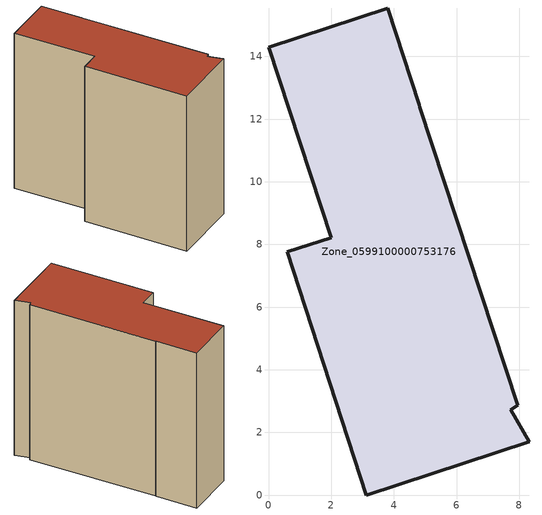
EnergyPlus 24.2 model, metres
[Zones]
Zone_0599100000753176
 floor ground (C_G): 7.73,2.71 8.33,1.7 3.12,0 0.6,7.76 2,8.22 0,14.29 3.81,15.54 4.8,12.45 4.82,12.38 7.96,2.87 z3.74
 wall outside (C_F): 8.33,1.7 7.73,2.71 7.96,2.87 4.82,12.38 4.8,12.45 3.81,15.54 0,14.29 2,8.22 0.6,7.76 3.12,0 8.33,1.7 z3.74:16.73
 roof outside (C_R): 4.82,12.38 4.8,12.45 3.81,15.54 0,14.29 2,8.22 0.6,7.76 3.12,0 8.33,1.7 7.73,2.71 7.96,2.87 z16.73
[BUILDING]
Pand.0599100000753176: North Axis=0; Terrain=City; Loads Convergence Tolerance Value=0.04; Temperature Convergence Tolerance Value=0.4; Solar Distribution=FullExterior; Maximum Number of Warmup Days=25; Minimum Number of Warmup Days=1
[Site:Location]
Rotterdam.The.Hague.AP_ZH_NLD Design_Conditions: Latitude=51.96; Longitude=4.45; Time Zone=1; Elevation=-4.5
[SITE:GROUNDTEMPERATURE:BUILDINGSURFACE]
18, 18, 18, 18, 18, 18, 18, 18, 18, 18, 18, 18
[MATERIAL] Thermal Absorptance=0.9; Solar Absorptance=0.7; Visible Absorptance=0.7
Name | Roughness | Thickness | Conductivity | Density | Specific Heat
G.TI.2006-2014 | MediumSmooth | 0.15 | 0.06 | 540 | 1210
F.TI.2006-2014 | Rough | 0.3 | 0.12 | 1920 | 840
R.TI.2006-2014 | MediumRough | 0.2 | 0.08 | 1500 | 1000
[CONSTRUCTION]
C_G: G.TI.2006-2014
C_F: F.TI.2006-2014
C_R: R.TI.2006-2014
[ZONE]
Zone_0599100000753176: Type=1; Multiplier=1; Ceiling Height=Autocalculate; Volume=Autocalculate; Floor Area=autocalculate; Part of Total Floor Area=Yes
[ZONEINFILTRATION:DESIGNFLOWRATE]
Infil_Zone_0599100000753176: Zone or ZoneList or Space or SpaceList=Zone_0599100000753176; Schedule=AlwaysOn; Design Flow Rate Calculation Method=Flow/Area; Flow Rate per Floor Area=0.0015; Constant Term Coefficient=1; Temperature Term Coefficient=0; Velocity Term Coefficient=0; Velocity Squared Term Coefficient=0
[HVACTEMPLATE:ZONE:IDEALLOADSAIRSYSTEM]
Zone_0599100000753176: Maximum Heating Supply Air Temperature=50; Minimum Cooling Supply Air Temperature=13; Maximum Heating Supply Air Humidity Ratio=0.0156; Minimum Cooling Supply Air Humidity Ratio=0.0077; Heating Limit=NoLimit; Cooling Limit=NoLimit; Dehumidification Control Type=ConstantSensibleHeatRatio; Cooling Sensible Heat Ratio=0.7; Dehumidification Setpoint=60; Humidification Control Type=None; Humidification Setpoint=30; Outdoor Air Method=None; Outdoor Air Flow Rate per Person=0.00944; Outdoor Air Flow Rate per Zone Floor Area=0; Outdoor Air Flow Rate per Zone=0; Demand Controlled Ventilation Type=None; Outdoor Air Economizer Type=NoEconomizer; Heat Recovery Type=None; Sensible Heat Recovery Effectiveness=0.7; Latent Heat Recovery Effectiveness=0.65
[ZONECONTROL:THERMOSTAT]
ThermostatControl_Zone_0599100000753176: Zone or ZoneList=Zone_0599100000753176; Control Type Schedule=DualSetpointControlType; Control 1=Thermostat_Zone_0599100000753176; Temperature Difference Between Cutout And Setpoint=0
[THERMOSTATSETPOINT:DUALSETPOINT]
Thermostat_Zone_0599100000753176: Heating Setpoint Temperature Schedule=HeatingSetpoint_Zone_0599100000753176; Cooling Setpoint Temperature Schedule=CoolingSetpoint_Zone_0599100000753176
[SCHEDULE:COMPACT]
HeatingSetpoint_Zone_0599100000753176: Through: 12/31, For: AllDays, Until: 24:00, 21
CoolingSetpoint_Zone_0599100000753176: Through: 12/31, For: AllDays, Until: 24:00, 24
DualSetpointControlType: Through: 12/31, For: AllDays, Until: 24:00, 4
AlwaysOn: Through: 12/31, For: AllDays, Until: 24:00, 1
